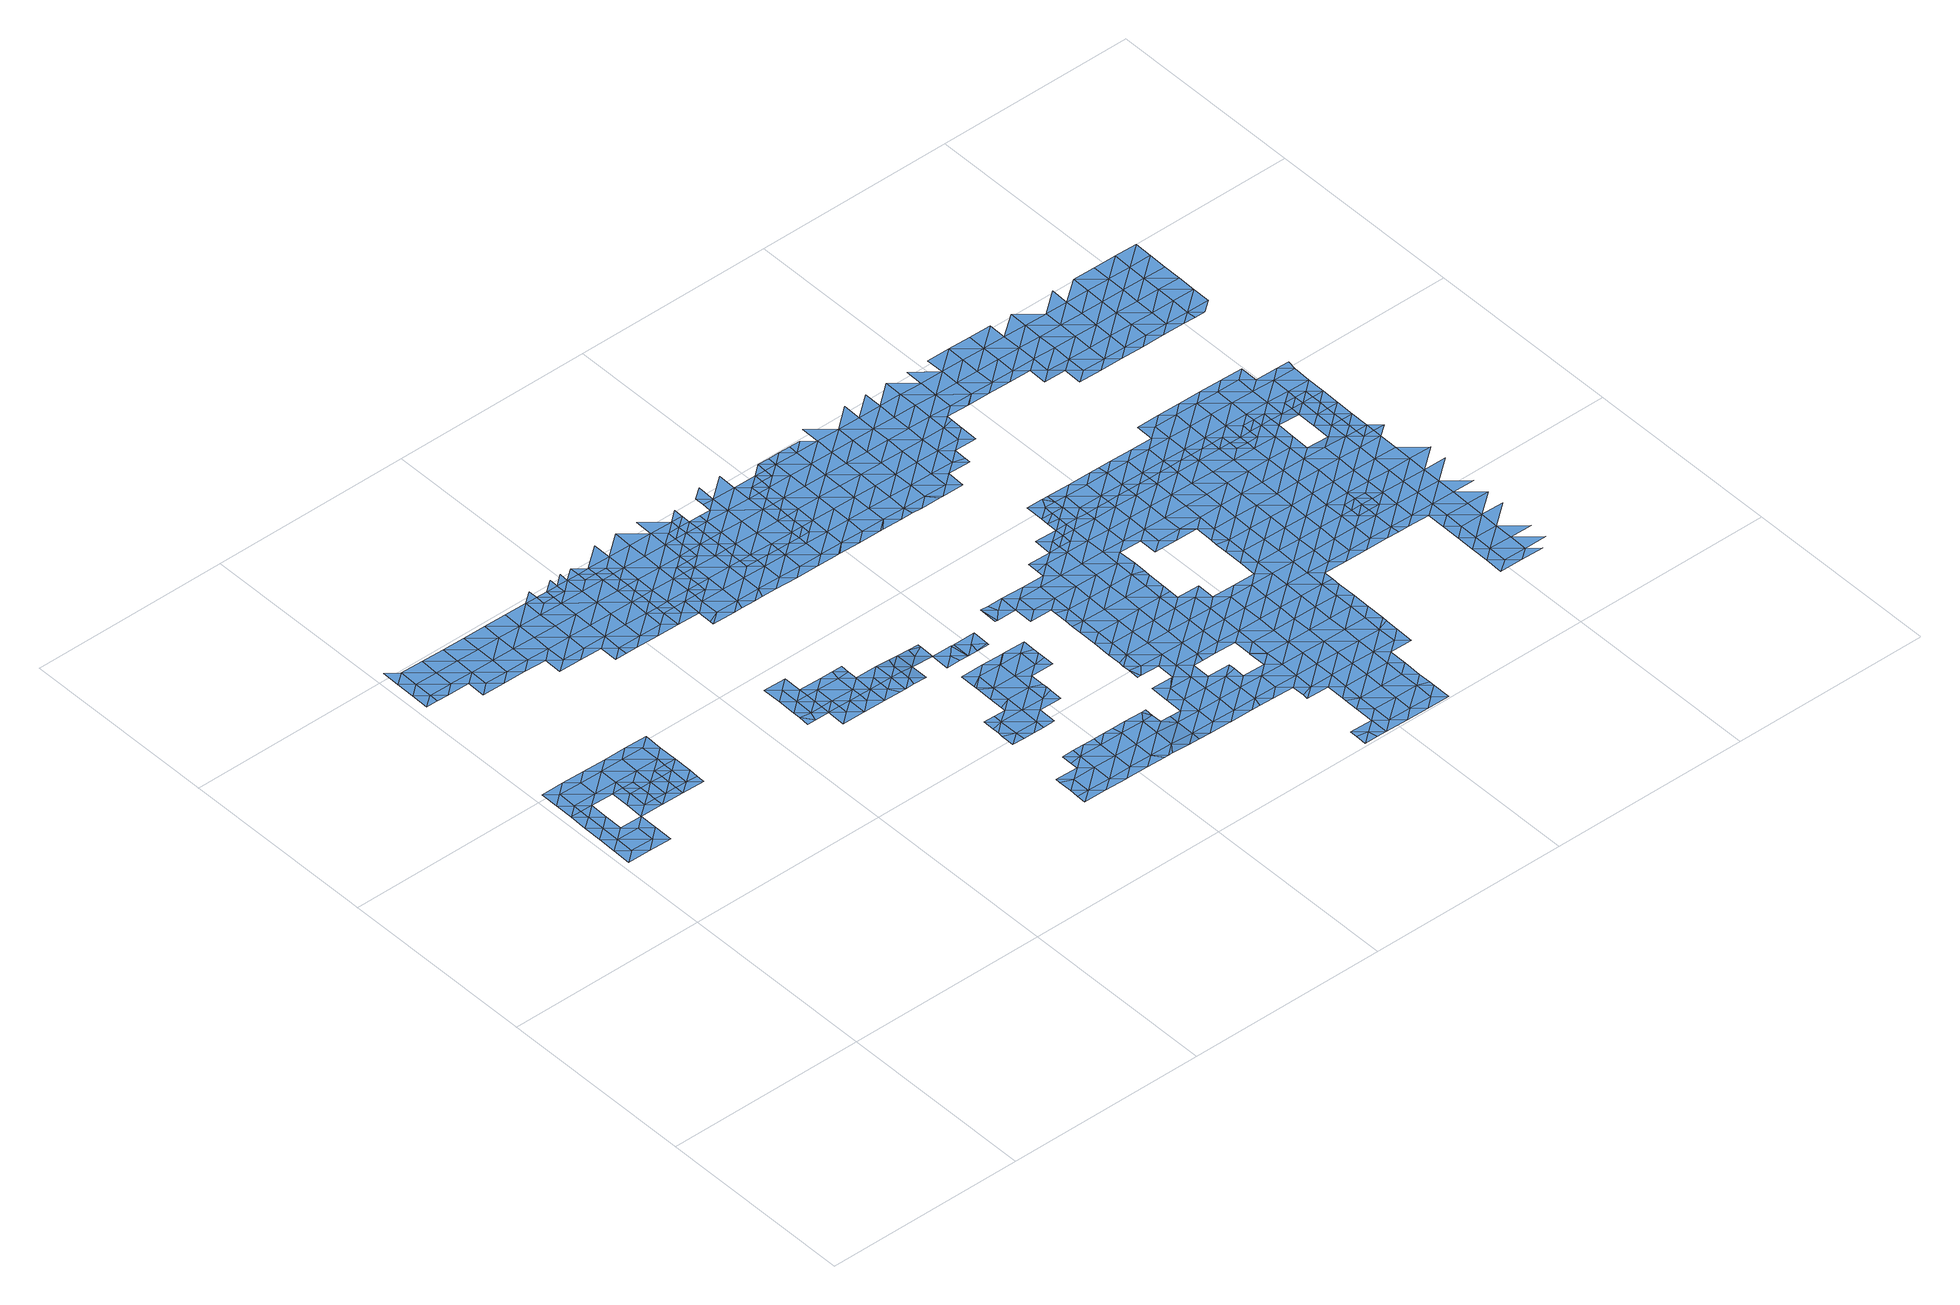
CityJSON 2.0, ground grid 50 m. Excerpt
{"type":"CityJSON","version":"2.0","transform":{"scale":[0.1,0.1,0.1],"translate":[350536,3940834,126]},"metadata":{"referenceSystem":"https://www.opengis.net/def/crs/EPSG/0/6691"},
"CityObjects":{
"waterbody1":{"type":"WaterBody","attributes":{"name":"9","class":"1140","function":"1","WaterBodyRiverFloodingRiskAttribute.description":"5","WaterBodyRiverFloodingRiskAttribute.rankOrg":"1","WaterBodyRiverFloodingRiskAttribute.adminType":"2","WaterBodyRiverFloodingRiskAttribute.scale":"L1"},"geometry":[{"type":"MultiSurface","lod":"1","boundaries":[[[0,1,2]],[[3,4,5]],[[5,4,6]],[[7,5,6]],[[8,7,9]],[[7,8,0]],[[0,8,1]],[[0,2,10]],[[10,5,7]],[[10,3,5]],[[11,12,13]],[[13,14,11]],[[10,7,0]],[[7,6,9]],[[2,15,10]],[[15,16,10]],[[16,15,17]],[[13,17,15]],[[12,18,13]],[[18,17,13]],[[16,3,10]],[[2,14,15]],[[13,15,14]]]}]},
"waterbody2":{"type":"WaterBody","attributes":{"name":"9","class":"1140","function":"1","WaterBodyRiverFloodingRiskAttribute.description":"5","WaterBodyRiverFloodingRiskAttribute.rankOrg":"1","WaterBodyRiverFloodingRiskAttribute.adminType":"2","WaterBodyRiverFloodingRiskAttribute.scale":"L1"},"geometry":[{"type":"MultiSurface","lod":"1","boundaries":[[[19,20,21]],[[19,1,22]],[[23,24,25]],[[24,23,20]],[[23,26,20]],[[21,1,19]],[[22,27,19]],[[20,28,24]],[[26,21,20]],[[27,28,19]],[[20,19,28]]]}]},
"waterbody3":{"type":"WaterBody","attributes":{"name":"9","class":"1140","function":"1","WaterBodyRiverFloodingRiskAttribute.description":"5","WaterBodyRiverFloodingRiskAttribute.rankOrg":"2","WaterBodyRiverFloodingRiskAttribute.adminType":"2","WaterBodyRiverFloodingRiskAttribute.scale":"L1"},"geometry":[{"type":"MultiSurface","lod":"1","boundaries":[[[29,30,31]],[[28,30,29]],[[12,11,32]],[[33,11,26]],[[32,11,33]],[[33,26,34]],[[26,23,34]],[[35,36,29]],[[37,29,36]],[[25,29,37]],[[24,29,25]],[[27,22,30]],[[22,38,30]],[[38,39,30]],[[30,39,31]],[[35,29,31]],[[28,27,30]],[[24,28,29]],[[23,25,34]],[[34,25,37]],[[40,41,42]],[[40,43,44]],[[45,32,44]],[[45,44,46]],[[37,47,41]],[[48,36,49]],[[50,51,52]],[[53,51,50]],[[53,48,54]],[[49,54,48]],[[53,50,48]],[[18,32,45]],[[48,50,47]],[[50,52,47]],[[52,55,47]],[[55,42,41]],[[32,33,44]],[[33,40,44]],[[33,41,40]],[[41,33,34]],[[47,55,41]],[[43,46,44]],[[43,40,42]],[[34,37,41]],[[12,32,18]],[[37,36,48]],[[48,47,37]]]}]},
"waterbody4":{"type":"WaterBody","attributes":{"name":"9","class":"1140","function":"1","WaterBodyRiverFloodingRiskAttribute.description":"5","WaterBodyRiverFloodingRiskAttribute.rankOrg":"2","WaterBodyRiverFloodingRiskAttribute.adminType":"2","WaterBodyRiverFloodingRiskAttribute.scale":"L1"},"geometry":[{"type":"MultiSurface","lod":"1","boundaries":[[[56,57,58]],[[58,57,59]],[[60,59,61]],[[59,57,61]],[[56,62,57]],[[63,60,64]],[[60,61,64]],[[57,65,61]],[[65,57,62]],[[66,64,61]],[[66,61,65]],[[66,67,64]],[[65,62,68]],[[68,69,65]],[[70,71,68]],[[72,71,70]],[[66,65,69]],[[71,69,68]],[[66,73,67]],[[66,69,73]],[[73,74,67]],[[75,71,72]],[[69,71,75]],[[69,76,73]],[[77,74,73]],[[72,78,75]],[[69,75,76]],[[77,73,76]],[[79,75,78]],[[74,77,80]],[[76,75,79]],[[81,79,78]],[[76,79,82]],[[77,76,83]],[[80,77,83]],[[76,82,83]],[[81,84,79]],[[79,84,82]],[[85,86,81]],[[80,83,87]],[[85,88,86]],[[84,89,82]],[[84,81,86]],[[89,90,82]],[[83,82,90]],[[87,83,90]],[[91,86,88]],[[90,92,87]],[[84,93,89]],[[84,86,93]],[[94,91,88]],[[93,86,91]],[[89,95,90]],[[93,95,89]],[[95,96,90]],[[90,97,92]],[[98,94,99]],[[100,98,99]],[[101,91,94]],[[93,91,101]],[[90,96,97]],[[94,98,101]],[[100,102,98]],[[95,103,96]],[[93,101,104]],[[95,93,103]],[[105,101,98]],[[96,106,97]],[[93,104,103]],[[105,98,102]],[[107,108,97]],[[96,109,106]],[[97,106,107]],[[96,103,109]],[[110,101,105]],[[104,101,111]],[[112,106,109]],[[105,102,113]],[[111,101,110]],[[103,104,114]],[[114,104,111]],[[109,103,114]],[[115,110,105]],[[112,109,116]],[[117,115,105]],[[105,113,117]],[[109,118,116]],[[119,111,110]],[[109,114,118]],[[120,116,121]],[[117,113,122]],[[119,110,115]],[[116,118,121]],[[114,111,119]],[[123,118,114]],[[124,120,121]],[[125,115,117]],[[126,114,119]],[[117,122,125]],[[121,118,127]],[[128,129,115]],[[115,129,119]],[[128,115,125]],[[130,131,121]],[[132,125,122]],[[123,114,126]],[[121,127,130]],[[127,118,123]],[[133,134,119]],[[119,129,133]],[[126,119,134]],[[122,135,132]],[[136,125,132]],[[137,127,123]],[[138,139,126]],[[126,134,138]],[[123,126,139]],[[140,137,123]],[[136,132,141]],[[140,123,139]],[[132,135,141]],[[142,143,135]],[[142,144,143]],[[137,140,145]],[[135,146,141]],[[146,135,143]],[[143,144,147]],[[148,141,146]],[[147,149,143]],[[143,149,146]],[[150,148,146]],[[151,149,147]],[[146,152,150]],[[152,146,149]],[[149,151,153]],[[154,155,156]],[[156,150,154]],[[150,152,154]],[[157,158,159]],[[149,160,152]],[[159,155,157]],[[155,154,157]],[[149,153,161]],[[162,154,152]],[[163,158,157]],[[153,164,161]],[[162,157,154]],[[149,161,160]],[[165,163,157]],[[164,166,161]],[[152,160,162]],[[167,165,157]],[[168,160,161]],[[157,162,167]],[[160,169,162]],[[161,166,170]],[[167,171,165]],[[169,172,162]],[[173,165,171]],[[174,170,166]],[[172,175,162]],[[162,175,167]],[[176,173,171]],[[160,168,169]],[[161,170,168]],[[171,177,176]],[[178,171,167]],[[179,176,177]],[[179,180,181]],[[182,178,167]],[[167,175,182]],[[183,169,168]],[[180,179,177]],[[178,184,171]],[[184,185,171]],[[174,186,170]],[[187,168,170]],[[177,171,185]],[[177,188,180]],[[189,188,177]],[[183,168,190]],[[189,177,185]],[[187,190,168]],[[170,186,187]],[[174,191,186]],[[192,190,187]],[[186,193,187]],[[193,186,191]],[[192,187,194]],[[195,194,187]],[[193,195,187]],[[193,191,196]],[[197,194,195]],[[196,198,193]],[[193,199,195]],[[200,198,196]],[[197,195,201]],[[199,201,195]],[[199,193,198]],[[200,202,198]],[[199,203,201]],[[204,203,205]],[[204,201,203]],[[206,199,198]],[[203,207,205]],[[208,207,209]],[[208,205,207]],[[198,202,210]],[[211,212,213]],[[211,209,207]],[[213,209,211]],[[198,210,206]],[[202,214,210]],[[203,199,215]],[[216,217,218]],[[203,219,207]],[[218,212,216]],[[212,211,216]],[[199,206,215]],[[207,219,211]],[[220,217,216]],[[219,203,215]],[[214,221,210]],[[210,221,206]],[[222,220,216]],[[223,221,214]],[[224,211,219]],[[206,225,215]],[[216,211,226]],[[225,219,215]],[[227,221,223]],[[216,226,222]],[[211,224,226]],[[206,221,228]],[[206,228,225]],[[225,229,219]],[[230,231,232]],[[230,222,231]],[[222,226,231]],[[233,221,227]],[[224,219,234]],[[235,232,231]],[[228,221,233]],[[234,219,229]],[[236,233,227]],[[226,237,231]],[[228,238,225]],[[226,224,237]],[[235,231,239]],[[224,234,237]],[[228,233,240]],[[236,241,233]],[[238,242,225]],[[231,243,239]],[[228,240,238]],[[229,242,234]],[[229,225,242]],[[231,237,243]],[[244,233,241]],[[245,239,243]],[[240,233,246]],[[240,247,238]],[[234,242,248]],[[237,234,249]],[[246,233,244]],[[238,247,242]],[[241,250,244]],[[245,243,251]],[[234,248,249]],[[243,237,252]],[[252,237,249]],[[243,252,251]],[[240,246,247]],[[250,253,244]],[[242,254,248]],[[253,255,244]],[[244,255,246]],[[242,247,254]],[[256,247,246]],[[255,257,246]],[[248,254,258]],[[249,248,259]],[[257,256,246]],[[248,258,259]],[[253,260,255]],[[252,249,261]],[[261,249,259]],[[262,252,261]],[[254,247,263]],[[255,264,257]],[[263,265,254]],[[247,256,263]],[[255,260,264]],[[258,254,265]],[[265,266,258]],[[266,261,259]],[[257,267,256]],[[259,258,266]],[[257,264,268]],[[256,269,263]],[[267,269,256]],[[257,268,267]],[[263,269,265]],[[264,270,268]],[[261,266,271]],[[272,261,271]],[[265,273,266]],[[270,274,268]],[[269,273,265]],[[275,267,268]],[[275,268,274]],[[273,276,266]],[[266,277,271]],[[275,278,267]],[[278,279,267]],[[266,276,277]],[[269,267,279]],[[279,280,269]],[[271,277,281]],[[275,282,278]],[[273,269,280]],[[280,283,273]],[[276,273,283]],[[282,284,278]],[[283,285,276]],[[279,278,284]],[[277,276,285]],[[286,280,279]],[[287,286,279]],[[287,279,284]],[[285,288,277]],[[286,289,280]],[[280,290,283]],[[289,290,280]],[[290,285,283]],[[291,288,285]],[[286,292,289]],[[290,291,285]],[[289,293,290]],[[293,289,292]],[[294,293,292]],[[293,295,290]],[[290,296,291]],[[297,293,294]],[[295,296,290]],[[296,298,291]],[[299,295,293]],[[293,297,299]],[[300,296,295]],[[301,299,297]],[[302,295,299]],[[303,304,296]],[[300,295,302]],[[303,296,300]],[[305,299,301]],[[305,306,299]],[[302,299,306]],[[307,305,301]],[[300,308,303]],[[300,302,308]],[[308,302,306]],[[309,303,308]],[[307,310,311]],[[312,313,305]],[[313,308,306]],[[305,307,312]],[[306,305,313]],[[311,310,314]],[[307,311,312]],[[315,309,308]],[[313,316,308]],[[317,318,314]],[[319,320,311]],[[311,314,319]],[[315,308,316]],[[317,321,318]],[[312,311,320]],[[312,322,313]],[[314,318,319]],[[323,316,313]],[[322,323,313]],[[318,324,319]],[[312,320,322]],[[318,321,324]],[[319,325,320]],[[325,322,320]],[[326,316,323]],[[327,319,324]],[[321,328,324]],[[319,327,325]],[[328,329,324]],[[323,322,330]],[[331,327,324]],[[330,322,325]],[[326,323,332]],[[327,333,325]],[[323,330,332]],[[333,330,325]],[[324,329,331]],[[328,334,329]],[[327,331,333]],[[334,335,329]],[[336,337,330]],[[338,331,329]],[[336,330,333]],[[332,330,337]],[[337,339,332]],[[331,340,333]],[[329,335,338]],[[341,336,333]],[[334,342,335]],[[331,338,340]],[[342,343,335]],[[333,340,341]],[[337,336,344]],[[338,335,343]],[[338,345,340]],[[336,341,344]],[[346,337,344]],[[347,341,340]],[[342,348,343]],[[338,343,345]],[[345,349,340]],[[348,350,343]],[[351,345,343]],[[340,349,347]],[[344,352,346]],[[344,341,352]],[[341,347,352]],[[353,350,348]],[[351,343,350]],[[354,347,349]],[[349,345,355]],[[346,352,356]],[[357,350,353]],[[355,345,351]],[[358,352,347]],[[354,349,355]],[[354,358,347]],[[359,356,352]],[[360,350,357]],[[350,361,351]],[[361,355,351]],[[358,359,352]],[[361,350,360]],[[362,354,355]],[[362,355,361]],[[354,363,358]],[[364,363,354]],[[364,354,362]],[[358,365,359]],[[363,365,358]]]}]},
"waterbody5":{"type":"WaterBody","attributes":{"name":"9","class":"1140","function":"1","WaterBodyRiverFloodingRiskAttribute.description":"5","WaterBodyRiverFloodingRiskAttribute.rankOrg":"1","WaterBodyRiverFloodingRiskAttribute.adminType":"2","WaterBodyRiverFloodingRiskAttribute.scale":"L1"},"geometry":[{"type":"MultiSurface","lod":"1","boundaries":[[[31,39,366]],[[367,366,368]],[[39,38,366]],[[38,368,366]],[[36,35,369]],[[369,31,366]],[[35,31,369]],[[49,36,369]],[[366,370,369]],[[369,54,49]],[[367,370,366]],[[370,54,369]]]}]},
"waterbody6":{"type":"WaterBody","attributes":{"name":"9","class":"1140","function":"1","WaterBodyRiverFloodingRiskAttribute.description":"5","WaterBodyRiverFloodingRiskAttribute.rankOrg":"1","WaterBodyRiverFloodingRiskAttribute.adminType":"2","WaterBodyRiverFloodingRiskAttribute.scale":"L1"},"geometry":[{"type":"MultiSurface","lod":"1","boundaries":[[[106,112,107]],[[107,112,371]],[[112,116,371]],[[120,372,371]],[[371,116,120]],[[128,125,136]],[[128,373,129]],[[130,127,137]],[[131,130,374]],[[128,136,373]],[[130,137,374]],[[133,129,375]],[[129,373,375]],[[134,133,375]],[[136,141,373]],[[137,145,374]],[[138,134,376]],[[134,375,376]],[[139,138,376]],[[377,375,373]],[[378,139,376]],[[140,139,378]],[[145,140,378]],[[379,377,373]],[[373,141,379]],[[374,145,380]],[[381,376,375]],[[141,148,379]],[[145,378,380]],[[382,374,380]],[[376,381,378]],[[148,150,379]],[[381,375,377]],[[155,377,379]],[[156,155,379]],[[379,150,156]],[[383,378,381]],[[380,378,384]],[[159,158,377]],[[377,155,159]],[[384,385,380]],[[381,377,158]],[[378,383,384]],[[386,383,381]],[[381,158,387]],[[163,387,158]],[[386,388,383]],[[388,385,384]],[[381,387,386]],[[384,383,388]],[[163,165,387]],[[165,173,387]],[[173,176,387]],[[386,387,176]],[[176,179,386]],[[179,181,386]],[[386,181,388]],[[389,390,388]],[[181,389,388]],[[169,183,172]],[[172,391,175]],[[389,181,180]],[[172,183,391]],[[392,178,182]],[[182,175,392]],[[175,391,392]],[[183,190,391]],[[180,393,389]],[[392,394,178]],[[184,178,394]],[[185,184,394]],[[393,180,188]],[[395,392,391]],[[189,396,188]],[[389,393,397]],[[396,185,394]],[[189,185,396]],[[391,190,398]],[[192,398,190]],[[399,188,396]],[[395,400,392]],[[391,398,395]],[[394,392,400]],[[192,194,398]],[[399,396,401]],[[402,401,396]],[[396,394,402]],[[402,394,400]],[[398,403,395]],[[398,194,403]],[[404,400,395]],[[197,403,194]],[[402,405,401]],[[406,405,407]],[[406,401,405]],[[408,404,395]],[[404,402,400]],[[408,395,403]],[[409,407,405]],[[197,204,403]],[[402,410,405]],[[204,205,403]],[[403,205,408]],[[197,201,204]],[[402,404,411]],[[205,208,408]],[[208,209,408]],[[408,209,404]],[[410,402,411]],[[212,411,404]],[[213,212,404]],[[213,404,209]],[[412,405,410]],[[217,410,411]],[[218,217,411]],[[411,212,218]],[[413,410,217]],[[220,413,217]],[[220,222,413]],[[230,232,413]],[[413,222,230]]]}]},
"waterbody7":{"type":"WaterBody","attributes":{"name":"9","class":"1140","function":"1","WaterBodyRiverFloodingRiskAttribute.description":"5","WaterBodyRiverFloodingRiskAttribute.rankOrg":"1","WaterBodyRiverFloodingRiskAttribute.adminType":"2","WaterBodyRiverFloodingRiskAttribute.scale":"L1"},"geometry":[{"type":"MultiSurface","lod":"1","boundaries":[[[414,415,416]],[[417,416,415]],[[417,418,416]],[[418,419,416]],[[420,421,422]],[[421,423,424]],[[425,426,417]],[[427,424,423]],[[417,415,428]],[[427,425,424]],[[426,418,417]],[[428,422,424]],[[422,421,424]],[[417,428,424]],[[425,417,424]],[[419,414,416]]]}]},
"waterbody8":{"type":"WaterBody","attributes":{"name":"9","class":"1140","function":"1","WaterBodyRiverFloodingRiskAttribute.description":"5","WaterBodyRiverFloodingRiskAttribute.rankOrg":"1","WaterBodyRiverFloodingRiskAttribute.adminType":"2","WaterBodyRiverFloodingRiskAttribute.scale":"L1"},"geometry":[{"type":"MultiSurface","lod":"1","boundaries":[[[429,430,431]],[[432,429,431]],[[433,430,429]],[[434,435,436]],[[434,433,435]],[[433,429,435]],[[437,435,429]],[[438,429,432]],[[436,435,439]],[[438,437,429]],[[439,435,437]],[[438,432,440]],[[441,439,442]],[[442,439,437]],[[443,438,440]],[[444,441,442]],[[442,445,444]],[[446,437,438]],[[447,446,438]],[[438,443,447]],[[442,437,446]],[[445,442,448]],[[447,443,449]],[[450,442,446]],[[448,442,450]],[[451,446,447]],[[452,447,449]],[[448,450,453]],[[454,450,446]],[[455,453,450]],[[456,452,449]],[[447,452,451]],[[446,451,454]],[[455,450,454]],[[457,452,456]],[[458,451,452]],[[459,452,457]],[[460,455,454]],[[459,458,452]],[[457,461,459]],[[460,454,462]],[[463,459,461]],[[454,451,464]],[[451,458,464]],[[462,454,464]],[[465,459,463]],[[464,466,462]],[[459,467,458]],[[465,467,459]],[[464,458,468]],[[469,465,463]],[[470,464,468]],[[464,470,466]],[[468,458,467]],[[470,471,466]],[[472,465,469]],[[468,467,473]],[[474,467,465]],[[475,465,472]],[[475,474,465]],[[473,467,476]],[[476,467,474]],[[475,472,477]],[[478,476,474]],[[479,475,477]],[[480,476,478]],[[481,482,480]],[[483,475,479]],[[481,480,478]],[[474,475,484]],[[474,485,478]],[[486,487,488]],[[489,483,479]],[[484,475,483]],[[490,481,478]],[[482,481,491]],[[487,486,492]],[[493,487,492]],[[494,495,493]],[[474,484,485]],[[491,481,496]],[[495,494,497]],[[486,498,492]],[[490,478,485]],[[493,492,494]],[[481,490,496]],[[499,500,497]],[[501,483,489]],[[483,502,484]],[[497,494,499]],[[503,504,505]],[[506,494,492]],[[507,501,489]],[[496,508,498]],[[503,509,510]],[[504,511,505]],[[496,490,508]],[[502,512,484]],[[513,500,514]],[[509,503,505]],[[500,499,514]],[[483,501,502]],[[492,498,506]],[[490,485,515]],[[512,515,485]],[[485,484,512]],[[516,508,490]],[[517,518,519]],[[507,520,501]],[[518,513,514]],[[517,513,518]],[[498,508,506]],[[509,521,510]],[[522,523,494]],[[490,515,516]],[[518,524,519]],[[494,506,522]],[[499,494,523]],[[525,526,527]],[[528,505,511]],[[529,524,511]],[[529,519,524]],[[530,525,527]],[[523,531,499]],[[531,518,514]],[[509,505,528]],[[532,501,520]],[[501,533,502]],[[534,526,525]],[[514,499,531]],[[502,535,512]],[[528,511,524]],[[536,515,512]],[[537,538,508]],[[538,522,506]],[[508,516,537]],[[533,535,502]],[[539,537,516]],[[509,540,521]],[[506,508,538]],[[540,509,528]],[[541,536,512]],[[541,512,535]],[[525,530,542]],[[501,532,533]],[[543,544,518]],[[534,525,545]],[[546,528,524]],[[518,531,543]],[[532,520,547]],[[524,518,544]],[[545,525,542]],[[539,548,537]],[[549,550,522]],[[551,521,540]],[[528,546,540]],[[522,538,549]],[[523,522,550]],[[552,553,554]],[[555,545,542]],[[556,535,533]],[[547,557,532]],[[548,558,537]],[[550,559,523]],[[559,543,531]],[[524,544,546]],[[537,560,538]],[[547,553,552]],[[531,523,559]],[[561,552,554]],[[562,551,540]],[[533,532,557]],[[555,563,545]],[[542,564,555]],[[565,545,563]],[[557,547,552]],[[562,540,546]],[[538,566,549]],[[567,558,548]],[[533,568,556]],[[560,566,538]],[[569,570,543]],[[537,558,560]],[[571,572,573]],[[572,565,563]],[[533,557,568]],[[571,565,572]],[[549,574,550]],[[543,559,569]],[[544,543,570]],[[575,551,576]],[[577,578,556]],[[579,557,552]],[[566,574,549]],[[568,577,556]],[[555,580,563]],[[581,575,576]],[[551,562,576]],[[570,582,544]],[[582,562,546]],[[583,573,572]],[[561,573,583]],[[578,577,584]],[[550,585,559]],[[580,572,563]],[[555,564,586]],[[546,544,582]],[[587,579,552]],[[552,561,587]],[[574,585,550]],[[585,569,559]],[[577,588,584]],[[589,581,576]],[[557,590,568]],[[591,558,567]],[[561,583,587]],[[567,584,588]],[[555,586,580]],[[592,583,572]],[[564,593,586]],[[594,595,562]],[[568,596,577]],[[560,558,597]],[[560,598,566]],[[585,599,569]],[[569,600,570]],[[595,589,576]],[[562,582,594]],[[576,562,595]],[[567,588,591]],[[601,572,580]],[[597,558,591]],[[602,587,583]],[[557,579,590]],[[577,596,588]],[[599,600,569]],[[592,572,601]],[[593,603,586]],[[570,604,582]],[[574,605,585]],[[606,579,587]],[[568,590,596]],[[588,607,591]],[[600,604,570]],[[604,594,582]],[[560,597,598]],[[596,607,588]],[[574,566,608]],[[603,609,586]],[[610,599,585]],[[611,589,595]],[[583,592,602]],[[612,590,579]],[[574,608,605]],[[613,585,605]],[[580,586,609]],[[566,598,608]],[[607,614,591]],[[610,585,613]],[[615,595,594]],[[601,580,609]],[[604,616,594]],[[617,600,599]],[[606,612,579]],[[618,611,595]],[[587,602,606]],[[617,599,610]],[[616,615,594]],[[603,593,619]],[[597,591,620]],[[621,604,600]],[[596,590,612]],[[622,621,600]],[[623,605,608]],[[601,609,624]],[[600,617,622]],[[592,601,625]],[[591,614,620]],[[608,598,626]],[[619,627,603]],[[612,628,596]],[[603,627,609]],[[598,597,629]],[[625,601,624]],[[618,595,615]],[[621,630,604]],[[629,597,620]],[[604,630,616]],[[602,592,631]],[[602,632,606]],[[633,634,618]],[[607,596,635]],[[626,598,629]],[[608,626,623]],[[636,609,627]],[[631,592,625]],[[635,596,628]],[[624,609,637]],[[637,609,636]],[[633,618,615]],[[606,632,612]],[[630,638,616]],[[614,607,639]],[[640,634,641]],[[642,615,616]],[[629,643,626]],[[641,634,633]],[[644,624,637]],[[625,624,644]],[[602,631,632]],[[612,645,628]],[[607,635,639]],[[646,629,620]],[[632,645,612]],[[647,631,625]],[[620,614,648]],[[649,633,615]],[[647,625,644]],[[650,641,633]],[[651,638,630]],[[614,639,648]],[[642,649,615]],[[628,652,635]],[[646,643,629]],[[616,638,642]],[[649,650,633]],[[646,620,648]],[[653,628,645]],[[654,631,647]],[[635,655,639]],[[632,656,645]],[[628,653,652]],[[632,631,656]],[[651,657,638]],[[639,658,648]],[[659,660,651]],[[656,631,654]],[[661,650,649]],[[655,635,652]],[[662,643,646]],[[647,663,654]],[[645,664,653]],[[648,665,646]],[[666,649,642]],[[659,667,660]],[[642,638,668]],[[658,639,655]],[[649,669,661]],[[651,660,657]],[[670,652,653]],[[668,638,657]],[[668,666,642]],[[645,656,671]],[[664,645,671]],[[664,670,653]],[[665,648,658]],[[656,654,672]],[[654,663,672]],[[673,655,652]],[[649,666,669]],[[662,646,665]],[[674,671,656]],[[672,675,656]],[[676,660,667]],[[675,674,656]],[[670,673,652]],[[677,678,662]],[[655,673,658]],[[657,660,676]],[[679,668,657]],[[674,680,671]],[[677,662,665]],[[681,669,666]],[[664,671,680]],[[682,665,658]],[[678,683,684]],[[685,670,664]],[[686,666,668]],[[667,687,676]],[[683,678,677]],[[657,676,688]],[[666,689,681]],[[685,664,680]],[[690,691,684]],[[692,658,673]],[[665,682,677]],[[683,690,684]],[[657,688,679]],[[690,693,691]],[[685,694,670]],[[670,694,673]],[[695,676,687]],[[658,692,682]],[[696,683,677]],[[695,697,676]],[[666,686,689]],[[693,698,695]],[[668,679,686]],[[699,673,694]],[[693,690,698]],[[692,673,700]],[[688,676,697]],[[701,677,682]],[[700,673,699]],[[702,690,683]],[[703,689,686]],[[695,698,697]],[[700,704,692]],[[677,701,696]],[[705,698,690]],[[692,706,682]],[[688,697,707]],[[679,688,708]],[[686,709,703]],[[704,706,692]],[[683,696,702]],[[710,697,698]],[[688,707,708]],[[682,711,701]],[[686,679,712]],[[706,711,682]],[[686,712,709]],[[690,702,705]],[[700,713,704]],[[697,710,707]],[[679,708,712]],[[701,714,696]],[[711,714,701]],[[698,705,710]],[[707,715,708]],[[696,716,702]],[[717,709,712]],[[714,716,696]],[[715,707,710]],[[718,712,708]],[[702,719,705]],[[712,720,717]],[[704,713,721]],[[716,719,702]],[[706,704,722]],[[723,708,715]],[[706,724,711]],[[705,725,710]],[[719,725,705]],[[704,721,722]],[[712,718,720]],[[713,726,721]],[[708,723,718]],[[711,727,714]],[[710,728,715]],[[725,728,710]],[[728,723,715]],[[706,722,724]],[[714,729,716]],[[730,720,718]],[[711,724,727]],[[716,729,719]],[[731,721,726]],[[721,732,722]],[[733,718,723]],[[731,732,721]],[[734,724,722]],[[714,727,729]],[[719,735,725]],[[730,718,736]],[[737,723,728]],[[729,735,719]],[[732,734,722]],[[733,723,737]],[[738,727,724]],[[735,739,725]],[[736,718,733]],[[725,740,728]],[[731,726,741]],[[742,729,727]],[[728,740,737]],[[743,736,733]],[[744,732,731]],[[724,734,738]],[[745,735,729]],[[725,739,740]],[[737,746,733]],[[740,746,737]],[[733,747,743]],[[731,741,748]],[[734,732,749]],[[727,738,742]],[[750,738,734]],[[735,751,739]],[[752,747,733]],[[746,752,733]],[[744,731,748]],[[741,753,748]],[[734,749,754]],[[749,732,744]],[[729,742,745]],[[750,734,754]],[[739,755,740]],[[751,735,745]],[[755,746,740]],[[756,742,738]],[[748,753,757]],[[758,749,744]],[[759,738,750]],[[760,747,752]],[[761,752,746]],[[755,739,751]],[[762,744,748]],[[763,745,742]],[[764,765,766]],[[767,761,746]],[[755,767,746]],[[768,760,752]],[[759,750,769]],[[748,757,770]],[[758,744,771]],[[764,772,773]],[[774,768,752]],[[765,775,766]],[[774,752,761]],[[738,759,756]],[[776,751,745]],[[764,766,772]],[[777,770,757]],[[762,748,770]],[[744,762,771]],[[769,778,759]],[[773,779,780]],[[742,756,763]],[[781,755,751]],[[773,772,779]],[[782,761,767]],[[775,783,766]],[[766,783,772]],[[778,784,759]],[[780,785,786]],[[745,763,776]],[[787,767,755]],[[788,789,778]],[[788,771,789]],[[780,779,785]],[[790,782,767]],[[771,762,789]],[[791,762,770]],[[781,787,755]],[[789,784,778]],[[772,792,779]],[[793,770,777]],[[751,776,781]],[[756,759,794]],[[795,783,775]],[[777,786,796]],[[786,785,796]],[[797,772,783]],[[759,784,794]],[[762,798,789]],[[793,777,796]],[[763,756,799]],[[790,767,787]],[[792,772,797]],[[800,781,776]],[[801,796,785]],[[791,770,793]],[[799,756,794]],[[776,763,799]],[[785,779,801]],[[802,803,804]],[[801,779,792]],[[805,787,781]],[[806,790,787]],[[804,790,806]],[[800,805,781]],[[798,762,791]],[[783,807,797]],[[798,808,789]],[[809,776,799]],[[784,789,808]],[[800,776,809]],[[802,804,806]],[[810,792,797]],[[793,796,811]],[[808,812,784]],[[811,796,801]],[[787,813,806]],[[814,791,793]],[[794,784,812]],[[787,805,813]],[[815,802,806]],[[813,816,806]],[[817,814,793]],[[818,801,792]],[[812,819,794]],[[817,793,811]],[[820,800,809]],[[791,821,798]],[[799,794,819]],[[806,816,815]],[[814,821,791]],[[822,811,801]],[[819,823,799]],[[798,824,808]],[[809,799,823]],[[822,817,811]],[[821,824,798]],[[824,812,808]],[[809,823,820]],[[825,814,817]],[[826,819,812]],[[824,827,812]],[[828,820,829]],[[820,823,829]],[[827,826,812]],[[823,819,830]],[[814,831,821]],[[832,829,823]],[[833,828,834]],[[835,832,823]],[[828,829,834]],[[823,830,835]],[[830,819,826]],[[834,836,833]],[[821,837,824]],[[838,839,840]],[[841,834,829]],[[840,833,836]],[[842,841,829]],[[842,829,832]],[[824,837,827]],[[843,830,826]],[[838,840,836]],[[844,836,834]],[[845,844,834]],[[845,834,841]],[[826,846,843]],[[844,847,836]],[[836,848,838]],[[847,848,836]]]}]},
"waterbody9":{"type":"WaterBody","attributes":{"name":"9","class":"1140","function":"1","WaterBodyRiverFloodingRiskAttribute.description":"5","WaterBodyRiverFloodingRiskAttribute.rankOrg":"1","WaterBodyRiverFloodingRiskAttribute.adminType":"2","WaterBodyRiverFloodingRiskAttribute.scale":"L1"},"geometry":[{"type":"MultiSurface","lod":"1","boundaries":[[[849,850,851]],[[852,853,854]],[[852,854,855]],[[850,856,851]],[[857,423,858]],[[858,853,857]],[[855,854,859]],[[856,860,851]],[[858,423,861]],[[860,862,851]],[[863,851,862]],[[863,849,851]],[[864,858,861]],[[865,855,866]],[[867,862,866]],[[867,866,859]],[[859,866,855]],[[853,858,864]],[[854,853,864]],[[864,859,854]],[[865,866,860]],[[862,860,866]]]}]},
"waterbody10":{"type":"WaterBody","attributes":{"name":"9","class":"1140","function":"1","WaterBodyRiverFloodingRiskAttribute.description":"5","WaterBodyRiverFloodingRiskAttribute.rankOrg":"2","WaterBodyRiverFloodingRiskAttribute.adminType":"2","WaterBodyRiverFloodingRiskAttribute.scale":"L1"},"geometry":[{"type":"MultiSurface","lod":"1","boundaries":[[[856,850,868]],[[869,860,870]],[[868,850,871]],[[426,872,418]],[[873,868,871]],[[870,868,873]],[[860,868,870]],[[857,874,423]],[[427,423,874]],[[868,860,856]],[[855,865,869]],[[875,876,877]],[[875,878,876]],[[857,853,874]],[[874,425,427]],[[877,418,872]],[[426,425,872]],[[865,860,869]],[[850,879,880]],[[879,881,880]],[[882,881,883]],[[882,880,881]],[[871,850,880]],[[871,880,882]],[[875,877,872]],[[874,872,425]],[[878,884,876]],[[852,885,853]],[[852,855,885]],[[869,886,855]],[[886,869,870]],[[886,878,875]],[[875,885,886]],[[872,885,875]],[[874,885,872]],[[853,885,874]],[[885,855,886]]]}]},
"waterbody11":{"type":"WaterBody","attributes":{"name":"9","class":"1140","function":"1","WaterBodyRiverFloodingRiskAttribute.description":"5","WaterBodyRiverFloodingRiskAttribute.rankOrg":"1","WaterBodyRiverFloodingRiskAttribute.adminType":"2","WaterBodyRiverFloodingRiskAttribute.scale":"L1"},"geometry":[{"type":"MultiSurface","lod":"1","boundaries":[[[887,888,889]],[[889,890,887]],[[891,890,889]],[[892,893,894]],[[895,896,897]],[[898,896,899]],[[900,898,901]],[[902,903,904]],[[901,903,902]],[[903,901,898]],[[898,899,903]],[[905,903,899]],[[905,906,907]],[[905,899,906]],[[895,908,896]],[[888,909,889]],[[910,889,909]],[[910,911,889]],[[891,889,911]],[[899,896,912]],[[896,913,912]],[[908,913,896]],[[914,913,908]],[[915,916,887]],[[916,915,917]],[[916,918,887]],[[890,915,887]],[[919,920,888]],[[921,888,920]],[[921,909,888]],[[898,894,896]],[[898,892,894]],[[900,892,898]],[[893,922,894]],[[894,922,897]],[[896,894,897]],[[904,903,923]],[[905,923,903]],[[923,905,924]],[[907,924,905]],[[899,912,906]],[[925,926,927]],[[928,927,926]],[[918,925,927]],[[918,929,887]],[[929,888,887]],[[912,927,928]],[[913,929,912]],[[930,929,913]],[[930,888,929]],[[913,914,930]],[[919,888,930]],[[912,929,927]],[[927,929,918]],[[931,912,928]],[[906,912,931]]]}]},
"waterbody12":{"type":"WaterBody","attributes":{"name":"9","class":"1140","function":"1","WaterBodyRiverFloodingRiskAttribute.description":"5","WaterBodyRiverFloodingRiskAttribute.rankOrg":"1","WaterBodyRiverFloodingRiskAttribute.adminType":"2","WaterBodyRiverFloodingRiskAttribute.scale":"L1"},"geometry":[{"type":"MultiSurface","lod":"1","boundaries":[[[932,933,934]],[[933,935,934]],[[933,936,935]],[[937,935,938]],[[938,936,939]],[[935,936,938]],[[934,935,937]],[[932,879,940]],[[940,879,941]],[[942,940,941]],[[940,942,933]],[[932,940,933]]]}]},
"waterbody13":{"type":"WaterBody","attributes":{"name":"9","class":"1140","function":"1","WaterBodyRiverFloodingRiskAttribute.description":"5","WaterBodyRiverFloodingRiskAttribute.rankOrg":"2","WaterBodyRiverFloodingRiskAttribute.adminType":"2","WaterBodyRiverFloodingRiskAttribute.scale":"L1"},"geometry":[{"type":"MultiSurface","lod":"1","boundaries":[[[943,503,944]],[[943,944,945]],[[945,944,946]],[[946,944,510]],[[503,510,944]],[[943,945,947]]]}]},
"waterbody14":{"type":"WaterBody","attributes":{"name":"9","class":"1140","function":"1","WaterBodyRiverFloodingRiskAttribute.description":"5","WaterBodyRiverFloodingRiskAttribute.rankOrg":"2","WaterBodyRiverFloodingRiskAttribute.adminType":"2","WaterBodyRiverFloodingRiskAttribute.scale":"L1"},"geometry":[{"type":"MultiSurface","lod":"1","boundaries":[[[634,611,618]],[[611,634,948]],[[640,948,634]],[[640,949,948]],[[589,611,948]],[[948,949,589]]]}]},
"waterbody15":{"type":"WaterBody","attributes":{"name":"9","class":"1140","function":"1","WaterBodyRiverFloodingRiskAttribute.description":"5","WaterBodyRiverFloodingRiskAttribute.rankOrg":"2","WaterBodyRiverFloodingRiskAttribute.adminType":"2","WaterBodyRiverFloodingRiskAttribute.scale":"L1"},"geometry":[{"type":"MultiSurface","lod":"1","boundaries":[[[950,951,640]],[[641,950,640]],[[951,952,953]],[[952,951,950]],[[641,650,950]],[[950,954,952]],[[954,950,650]],[[661,955,650]],[[650,955,954]],[[956,954,957]],[[954,955,957]],[[958,956,957]],[[661,669,955]],[[959,958,957]],[[669,960,955]],[[955,960,957]],[[669,681,960]],[[959,957,961]],[[957,960,961]],[[681,689,960]],[[962,959,961]],[[689,963,960]],[[961,960,964]],[[689,703,963]],[[960,963,964]],[[962,961,964]],[[703,709,963]],[[965,962,964]],[[709,966,963]],[[965,964,967]],[[968,967,964]],[[964,963,968]],[[709,717,966]],[[963,966,968]],[[717,720,966]],[[720,969,966]],[[966,970,968]],[[967,968,971]],[[969,970,966]],[[720,730,969]],[[968,970,971]],[[730,736,969]],[[970,972,971]],[[969,973,970]],[[974,973,969]],[[969,736,974]],[[974,736,743]],[[970,973,972]],[[743,747,974]],[[975,972,973]],[[976,972,975]],[[747,977,974]],[[974,978,973]],[[760,977,747]],[[976,975,979]],[[974,977,978]],[[975,973,980]],[[760,768,977]],[[973,978,980]],[[979,975,980]],[[782,774,761]],[[768,981,977]],[[982,978,977]],[[983,768,774]],[[980,984,979]],[[774,782,983]],[[983,981,768]],[[782,790,983]],[[982,985,978]],[[977,981,982]],[[980,978,985]],[[803,981,983]],[[804,803,983]],[[804,983,790]],[[984,980,985]],[[986,981,803]],[[986,987,981]],[[988,984,985]],[[982,981,987]],[[986,803,802]],[[985,982,987]],[[802,815,986]],[[988,985,989]],[[985,987,989]],[[816,990,815]],[[991,986,815]],[[816,813,990]],[[987,986,991]],[[992,988,989]],[[813,833,990]],[[991,815,990]],[[989,987,993]],[[987,991,993]],[[993,994,989]],[[839,991,990]],[[840,839,990]],[[990,833,840]],[[992,989,994]],[[995,991,839]],[[993,996,994]],[[997,992,994]],[[998,832,835]],[[835,830,998]],[[993,991,999]],[[830,843,998]],[[995,839,838]],[[993,999,996]],[[1000,841,842]],[[991,995,999]],[[994,996,997]],[[1000,832,998]],[[842,832,1000]],[[843,846,998]],[[838,848,995]],[[1001,844,845]],[[1001,841,1000]],[[845,841,1001]],[[1002,996,999]],[[1001,1003,844]],[[995,1004,999]],[[847,1003,848]],[[847,844,1003]],[[995,848,1004]],[[848,1003,1004]],[[1002,999,1005]],[[999,1004,1005]],[[1006,1002,1005]]]}]},
"waterbody16":{"type":"WaterBody","attributes":{"name":"9","class":"1140","function":"1","WaterBodyRiverFloodingRiskAttribute.description":"5","WaterBodyRiverFloodingRiskAttribute.rankOrg":"3","WaterBodyRiverFloodingRiskAttribute.adminType":"2","WaterBodyRiverFloodingRiskAttribute.scale":"L1"},"geometry":[{"type":"MultiSurface","lod":"1","boundaries":[[[1007,1008,1009]],[[1009,1008,953]],[[958,1007,956]],[[954,956,1009]],[[952,954,1009]],[[952,1009,953]],[[956,1007,1009]]]}]},
"waterbody17":{"type":"WaterBody","attributes":{"name":"9","class":"1140","function":"1","WaterBodyRiverFloodingRiskAttribute.description":"5","WaterBodyRiverFloodingRiskAttribute.rankOrg":"2","WaterBodyRiverFloodingRiskAttribute.adminType":"2","WaterBodyRiverFloodingRiskAttribute.scale":"L1"},"geometry":[{"type":"MultiSurface","lod":"1","boundaries":[[[1010,771,788]],[[758,771,1010]],[[749,758,1010]],[[754,749,1010]],[[769,754,1010]],[[754,769,750]],[[788,769,1010]],[[778,769,788]]]}]}
},
"vertices":[
[94,792,24],[122,815,24],[66,816,24],[8,770,24],[7,724,24],[36,747,24],[64,723,24],[93,746,24],[121,769,24],[121,722,24],[37,793,24],[67,908,24],[39,909,24],[38,885,24],[66,862,24],[38,839,24],[9,817,24],[10,863,24],[11,909,24],
[151,837,24],[152,884,24],[123,861,24],[179,814,24],[152,907,24],[180,883,24],[180,906,24],[124,907,24],[179,837,24],[180,860,24],
[208,883,24],[208,836,24],[236,859,24],[39,932,24],[96,931,24],[152,930,24],[237,882,24],[237,905,24],[209,929,24],[235,813,24],[236,836,24],[97,977,24],[153,976,24],[125,1000,24],[69,1001,24],[40,978,24],[11,955,24],[12,1001,24],[210,975,24],[266,928,24],[265,905,24],[266,974,24],[295,997,24],[239,998,24],[294,951,24],[294,904,24],[182,999,24],
[47,1371,19],[47,1394,19],[18,1371,19],[19,1417,19],[20,1464,19],[48,1440,19],[75,1370,19],[21,1510,19],[49,1486,19],[104,1393,19],[104,1439,19],[105,1485,19],[132,1369,19],[160,1392,19],[131,1323,19],[159,1346,19],[187,1322,19],[161,1438,19],[162,1484,19],[216,1345,19],[217,1391,19],[218,1437,19],[244,1321,19],[273,1344,19],[218,1483,19],[301,1320,18],[273,1390,19],[274,1436,19],[329,1343,18],[300,1274,18],[329,1297,18],[275,1482,19],[356,1273,18],[330,1389,18],[331,1435,18],[385,1296,18],[332,1482,18],[386,1342,18],[413,1272,18],[387,1388,18],[387,1434,18],[388,1481,18],[441,1249,18],[412,1226,18],[441,1225,18],[442,1295,18],[469,1225,18],[443,1387,18],[443,1341,18],[498,1248,18],[416,1457,18],[417,1480,18],[417,1503,18],[444,1433,18],[498,1294,18],[499,1340,18],[444,1457,18],[526,1224,18],[500,1386,18],[555,1293,18],[473,1456,18],[554,1247,18],[501,1432,18],[556,1339,18],[473,1479,18],[501,1479,18],[582,1223,18],[557,1432,18],[502,1502,18],[583,1269,18],[557,1385,18],[529,1455,18],[583,1292,18],[584,1316,18],[530,1478,18],[530,1501,18],[611,1246,18],[584,1339,18],[584,1362,18],[639,1222,18],[611,1269,18],[558,1455,18],[585,1385,18],[585,1408,18],[586,1431,18],[640,1268,18],[638,1186,18],[667,1199,18],[638,1176,18],[586,1454,18],[667,1245,18],[695,1175,18],[668,1268,18],[723,1198,18],[696,1267,18],[716,1175,18],[724,1244,18],[751,1174,18],[725,1290,18],[697,1314,18],[697,1291,18],[726,1336,18],[698,1360,18],[697,1337,18],[781,1243,18],[780,1197,18],[781,1289,18],[726,1359,18],[771,1174,18],[754,1359,18],[808,1173,18],[782,1335,18],[837,1242,18],[809,1266,18],[837,1196,18],[783,1382,18],[810,1289,18],[755,1382,18],[864,1172,17],[810,1312,18],[755,1405,18],[784,1428,18],[811,1358,18],[755,1428,18],[784,1451,18],[756,1451,18],[811,1335,18],[838,1265,18],[811,1381,18],[812,1404,18],[893,1195,17],[894,1241,17],[812,1450,18],[812,1427,18],[866,1265,17],[921,1171,17],[894,1264,17],[950,1194,17],[923,1264,17],[951,1240,17],[978,1170,17],[951,1263,17],[1006,1193,17],[1007,1239,17],[982,1170,17],[979,1263,17],[1034,1169,17],[1008,1285,17],[980,1286,17],[980,1309,17],[1064,1238,17],[1009,1332,17],[980,1332,17],[981,1355,17],[1063,1192,17],[1010,1378,17],[982,1401,17],[981,1378,17],[1091,1168,17],[1065,1284,17],[1010,1424,16],[982,1448,16],[982,1424,16],[1065,1331,17],[1011,1447,16],[1120,1191,17],[1039,1447,16],[1099,1168,17],[1066,1377,17],[1121,1283,17],[1067,1423,16],[1148,1167,17],[1120,1237,17],[1122,1330,17],[1039,1470,16],[1068,1469,16],[1040,1493,16],[1176,1190,16],[1123,1376,17],[1068,1492,16],[1179,1167,17],[1124,1422,16],[1178,1282,16],[1096,1492,16],[1177,1236,16],[1204,1166,16],[1179,1329,16],[1124,1468,16],[1233,1189,16],[1125,1491,16],[1234,1235,16],[1234,1282,16],[1179,1375,16],[1180,1421,16],[1254,1166,16],[1153,1491,16],[1181,1467,16],[1261,1165,16],[1235,1328,16],[1290,1188,16],[1291,1281,16],[1290,1234,16],[1236,1374,16],[1237,1420,16],[1317,1165,16],[1238,1466,16],[1182,1514,16],[1292,1327,16],[1318,1211,16],[1293,1373,16],[1293,1419,16],[1348,1280,16],[1347,1233,16],[1348,1326,16],[1375,1210,16],[1294,1465,16],[1295,1512,16],[1349,1372,16],[1375,1224,16],[1376,1256,16],[1350,1418,16],[1351,1464,16],[1404,1279,16],[1405,1325,16],[1406,1371,16],[1352,1511,16],[1432,1255,16],[1407,1417,16],[1433,1301,16],[1407,1464,16],[1434,1348,16],[1434,1333,16],[1408,1510,16],[1462,1370,15],[1463,1416,14],[1464,1463,14],[1490,1347,15],[1519,1369,15],[1493,1347,15],[1520,1415,14],[1521,1462,14],[1547,1346,15],[1465,1509,14],[1576,1368,15],[1577,1461,14],[1604,1345,15],[1576,1414,14],[1578,1507,14],[1521,1508,14],[1632,1367,15],[1633,1414,14],[1660,1344,15],[1634,1460,14],[1635,1506,14],[1659,1297,15],[1688,1320,15],[1689,1366,15],[1690,1413,14],[1716,1297,13],[1691,1505,14],[1690,1459,14],[1715,1250,13],[1744,1273,13],[1745,1319,13],[1746,1365,13],[1772,1249,13],[1746,1412,13],[1747,1458,13],[1801,1272,13],[1802,1364,13],[1748,1504,13],[1801,1318,13],[1829,1248,13],[1857,1271,13],[1803,1411,13],[1858,1317,13],[1804,1457,13],[1859,1363,13],[1885,1247,13],[1914,1270,13],[1860,1410,13],[1860,1456,13],[1915,1316,13],[1861,1502,13],[1915,1363,13],[1916,1409,13],[1942,1247,13],[1970,1269,13],[1917,1455,13],[1971,1315,13],[1918,1501,13],[1973,1408,13],[1998,1246,13],[1972,1362,13],[2027,1268,13],[2028,1314,13],[1974,1454,13],[2029,1245,13],[2029,1407,13],[2029,1361,13],[1974,1500,13],[2055,1245,13],[2030,1453,13],[2031,1499,13],[2084,1267,13],[2084,1313,13],[2085,1360,13],[2087,1452,13],[2086,1406,13],[2088,1498,13],
[264,835,24],[292,832,24],[292,812,24],[265,882,24],[293,858,24],
[445,1480,18],[474,1502,18],[612,1292,18],[558,1478,18],[612,1338,18],[613,1384,18],[669,1337,18],[614,1431,18],[668,1291,18],[615,1477,18],[670,1383,18],[615,1523,18],[671,1430,18],[671,1476,18],[672,1522,18],[727,1429,18],[726,1382,18],[728,1475,18],[785,1474,18],[729,1521,18],[838,1288,18],[839,1334,18],[813,1473,18],[840,1381,18],[895,1333,17],[840,1427,18],[813,1497,18],[895,1287,17],[841,1450,18],[896,1380,17],[869,1449,17],[897,1426,16],[951,1286,17],[953,1379,17],[898,1472,16],[870,1473,17],[870,1496,17],[952,1332,17],[899,1518,16],[954,1471,16],[954,1425,16],[955,1517,16],[1011,1470,16],
[577,946,21],[577,900,21],[605,922,21],[605,876,21],[633,899,21],[634,945,21],[575,807,21],[596,807,21],[576,834,21],[632,806,21],[604,830,21],[633,852,21],[633,876,21],[632,829,21],[576,853,21],
[878,270,17],[849,271,17],[849,248,17],[906,247,17],[850,294,17],[850,328,17],[878,317,17],[851,340,17],[935,316,17],[934,269,17],[907,339,17],[961,246,17],[907,357,17],[936,362,17],[962,246,17],[908,385,17],[937,385,17],[992,315,17],[991,269,17],[965,385,17],[1019,245,17],[992,361,17],[1048,314,17],[1048,268,17],[994,384,17],[1049,360,17],[1021,384,17],[1066,244,17],[1075,244,17],[1105,313,17],[1104,267,17],[1044,383,17],[1087,244,17],[1078,383,17],[1132,243,15],[1106,359,17],[1161,266,13],[1123,382,17],[1162,312,13],[1134,335,16],[1160,243,14],[1134,361,16],[1134,382,17],[1189,242,13],[1161,335,14],[1218,311,13],[1217,265,13],[1190,335,13],[1244,241,13],[1219,357,13],[1245,241,13],[1191,381,13],[1220,403,13],[1192,427,13],[1274,264,13],[1275,310,13],[1276,356,13],[1201,473,13],[1193,501,13],[1193,473,13],[1302,240,13],[1276,402,13],[1244,426,13],[1221,496,13],[1193,519,13],[1222,542,13],[1194,532,13],[1248,426,13],[1194,566,13],[1249,472,13],[1223,588,13],[1195,612,13],[1331,263,13],[1331,309,13],[1141,798,14],[1141,751,14],[1169,774,14],[1278,495,13],[1325,240,13],[1277,449,13],[1170,820,14],[1142,844,15],[1197,750,14],[1332,355,13],[1196,658,13],[1224,634,13],[1304,379,13],[1305,425,13],[1196,683,13],[1224,681,13],[1196,704,14],[1359,239,13],[1199,843,14],[1279,541,13],[1279,587,13],[1225,727,14],[1440,30,12],[1412,34,12],[1411,7,12],[1226,773,14],[1197,737,14],[1445,7,12],[1280,633,13],[1387,262,13],[1388,308,13],[1412,53,12],[1360,332,13],[1361,378,13],[1334,448,13],[1334,494,13],[1329,425,13],[1227,819,14],[1361,362,13],[1468,6,12],[1281,680,13],[1282,726,14],[1469,52,12],[1283,772,14],[1415,238,12],[1362,424,13],[1335,540,13],[1336,586,13],[1255,842,14],[1443,215,12],[1415,205,12],[1414,192,12],[1497,29,12],[1417,331,12],[1444,261,12],[1390,447,13],[1337,633,13],[1391,493,13],[1471,191,12],[1283,818,14],[1497,75,12],[1525,5,12],[1469,99,12],[1392,539,13],[1418,423,12],[1445,307,12],[1338,679,13],[1338,725,14],[1470,135,12],[1498,121,12],[1470,145,12],[1393,585,13],[1256,860,14],[1284,865,14],[1445,353,12],[1417,376,12],[1500,260,12],[1554,74,12],[1256,888,14],[1339,771,14],[1499,168,12],[1417,377,12],[1393,632,13],[1553,28,12],[1500,214,12],[1446,400,12],[1313,887,14],[1501,306,12],[1447,446,12],[1556,167,12],[1581,4,12],[1340,817,14],[1341,864,14],[1502,352,12],[1448,492,12],[1449,538,12],[1394,678,13],[1395,724,14],[1555,120,12],[1556,213,12],[1610,27,12],[1396,770,14],[1421,608,13],[1557,259,12],[1503,399,12],[1449,584,12],[1611,73,12],[1422,654,13],[1341,887,14],[1558,305,12],[1422,632,13],[1504,445,12],[1397,863,14],[1397,816,14],[1423,700,13],[1369,886,14],[1638,3,12],[1504,491,12],[1424,747,14],[1423,714,14],[1478,607,12],[1611,119,12],[1612,166,12],[1477,561,12],[1639,50,12],[1559,351,12],[1505,537,12],[1424,793,13],[1613,212,12],[1614,258,12],[1398,909,14],[1370,909,14],[1559,398,12],[1639,63,12],[1639,96,12],[1453,816,12],[1560,444,12],[1370,932,13],[1398,932,13],[1454,862,12],[1534,560,12],[1640,142,12],[1615,304,12],[1562,536,12],[1641,188,12],[1561,490,12],[1455,908,12],[1427,932,13],[1481,792,12],[1616,397,12],[1615,351,12],[1670,211,12],[1617,443,12],[1670,257,12],[1510,815,12],[1618,489,12],[1480,746,12],[1509,768,12],[1455,931,12],[1590,559,12],[1697,187,12],[1672,350,12],[1618,535,12],[1511,907,12],[1537,745,12],[1511,861,12],[1483,931,12],[1673,396,12],[1671,303,12],[1698,234,12],[1673,442,12],[1699,280,12],[1699,267,12],[1566,767,12],[1619,582,12],[1591,605,12],[1567,860,12],[1700,326,12],[1512,930,12],[1675,534,12],[1620,628,12],[1592,651,12],[1701,372,12],[1568,906,12],[1591,744,12],[1566,814,12],[1540,930,12],[1621,674,12],[1592,681,12],[1674,488,12],[1593,698,12],[1701,418,12],[1594,744,12],[1677,627,12],[1622,766,12],[1621,720,12],[1702,440,12],[1702,465,12],[1676,581,12],[1677,673,12],[1568,929,12],[1731,487,11],[1678,719,12],[1732,533,11],[1623,813,12],[1624,859,12],[1597,929,12],[1679,766,12],[1732,580,11],[1625,905,12],[1759,464,11],[1733,626,11],[1680,812,12],[1734,672,11],[1625,928,12],[1681,904,12],[1735,718,12],[1653,928,12],[1787,486,11],[1788,533,11],[1680,858,12],[1789,579,11],[1735,765,12],[1815,463,11],[1790,625,11],[1736,811,12],[1791,671,11],[1682,927,12],[1844,485,11],[1845,532,11],[1738,903,12],[1846,578,11],[1791,717,12],[1710,927,12],[1737,857,12],[1846,624,11],[1792,764,12],[1793,810,12],[1872,462,11],[1847,670,11],[1738,926,12],[1901,531,11],[1848,716,12],[1794,856,12],[1767,926,12],[1901,484,11],[1874,554,11],[1874,600,11],[1849,763,12],[1794,902,12],[1903,461,11],[1874,577,11],[1849,809,12],[1904,669,11],[1929,461,11],[1902,554,11],[1903,623,11],[1795,925,12],[1822,879,12],[1958,530,11],[1905,716,12],[1982,275,10],[1981,229,10],[2010,251,10],[1850,855,12],[1823,925,12],[1903,600,11],[1957,483,11],[1930,553,11],[2011,298,10],[1983,321,10],[1823,902,12],[2038,228,10],[1905,762,12],[1985,460,10],[1931,599,11],[2012,344,10],[1984,367,10],[1906,808,12],[1851,878,12],[2067,250,10],[1960,622,11],[2012,390,10],[1984,414,10],[1907,854,12],[1931,576,11],[1959,576,11],[1879,878,12],[2015,529,10],[2068,343,10],[2014,483,10],[1960,668,11],[2095,227,10],[2013,436,10],[2067,297,10],[2015,575,10],[1961,715,12],[1934,784,12],[2069,389,10],[1908,923,12],[1880,924,12],[1879,901,12],[1935,831,12],[1908,900,12],[2123,250,10],[2016,621,10],[1962,761,12],[2124,296,10],[2070,435,10],[2017,667,10],[1936,877,12],[2071,528,10],[1936,923,12],[1936,900,12],[2071,482,10],[2126,388,10],[2018,714,10],[1991,783,10],[2072,574,10],[2126,434,10],[2019,760,10],[2073,620,10],[2127,481,10],[2074,713,10],[2074,666,10],[1991,830,10],[2019,806,10],[2047,736,10],[2129,573,10],[2047,782,10],[1992,876,10],[2020,852,10],[2047,759,10],[2021,898,10],[2130,619,10],[2021,922,10],[1993,922,11],[1993,899,11],[2048,829,10],[2048,806,10],[2075,736,10],[2049,875,10],[2048,852,10],[2103,735,10],[2049,898,10],[2050,921,10],
[857,756,21],[858,802,19],[830,780,21],[717,805,21],[688,805,21],[716,782,21],[745,804,21],[830,803,21],[660,806,21],[660,783,21],[744,758,21],[802,803,21],[631,760,21],[801,757,21],[823,757,21],[688,759,21],[773,804,21],[773,781,21],[786,757,21],
[830,826,21],[774,827,21],[802,850,21],[859,849,18],[661,875,21],[836,849,19],[660,829,21],[718,874,21],[721,897,21],[690,898,21],[746,875,21],[915,801,15],[887,825,15],[916,841,15],[889,848,17],[916,848,15],[747,897,21],[717,828,21],[746,850,21],
[938,501,21],[882,548,21],[882,501,21],[909,478,21],[883,478,21],[970,708,21],[913,709,21],[941,685,21],[912,656,21],[940,639,21],[913,663,21],[998,684,21],[997,638,21],[1025,707,21],[1027,707,21],[1083,706,21],[1055,684,21],[1083,675,21],[1054,637,21],[1025,615,21],[1082,614,21],[912,617,21],[854,525,21],[853,512,21],[853,479,21],[996,592,21],[940,593,21],[911,582,21],[936,477,21],[966,478,21],[966,477,21],[967,523,21],[882,571,21],[854,571,21],[854,542,21],[913,669,21],[1082,660,21],[1082,642,21],[1023,522,21],[1024,555,21],[996,546,21],[1024,568,21],[939,547,21],[911,570,21],[1024,580,21],
[966,801,15],[971,754,15],[972,800,15],[999,777,15],[996,754,15],[1028,800,15],[1027,758,15],[1027,753,15],[943,778,15],[914,755,15],[948,755,15],
[1091,798,15],[1113,821,15],[1086,845,15],[1105,844,15],[1085,799,15],
[1341,910,14],[1314,933,14],
[1399,955,13],[1371,959,13],[1399,978,13],[1371,979,13],[1428,978,12],[1455,954,12],[1428,1001,12],[1456,1000,12],[1428,1024,12],[1485,1023,12],[1512,953,12],[1513,999,12],[1542,1022,12],[1569,952,12],[1570,999,12],[1567,1022,12],[1625,951,12],[1598,1021,12],[1626,998,12],[1682,950,12],[1683,997,12],[1655,1020,12],[1711,1019,12],[1739,996,12],[1739,949,12],[1740,1042,12],[1712,1065,12],[1795,948,12],[1796,995,12],[1769,1065,12],[1797,1041,12],[1852,948,12],[1853,994,12],[1851,901,12],[1825,1064,12],[1853,1040,12],[1908,947,12],[1909,993,12],[1882,1063,12],[1910,1039,12],[1964,899,12],[1965,946,12],[1939,1062,12],[1966,992,12],[1967,1038,12],[2022,945,11],[1995,1014,12],[1995,1061,12],[2075,759,10],[2022,991,11],[2076,805,10],[2077,851,10],[2051,1014,11],[2078,898,10],[2078,944,11],[2079,990,11],[2083,1013,11],
[1412,1024,13],[1372,1025,13],[1400,1001,13],
[1902,577,11]
]}
